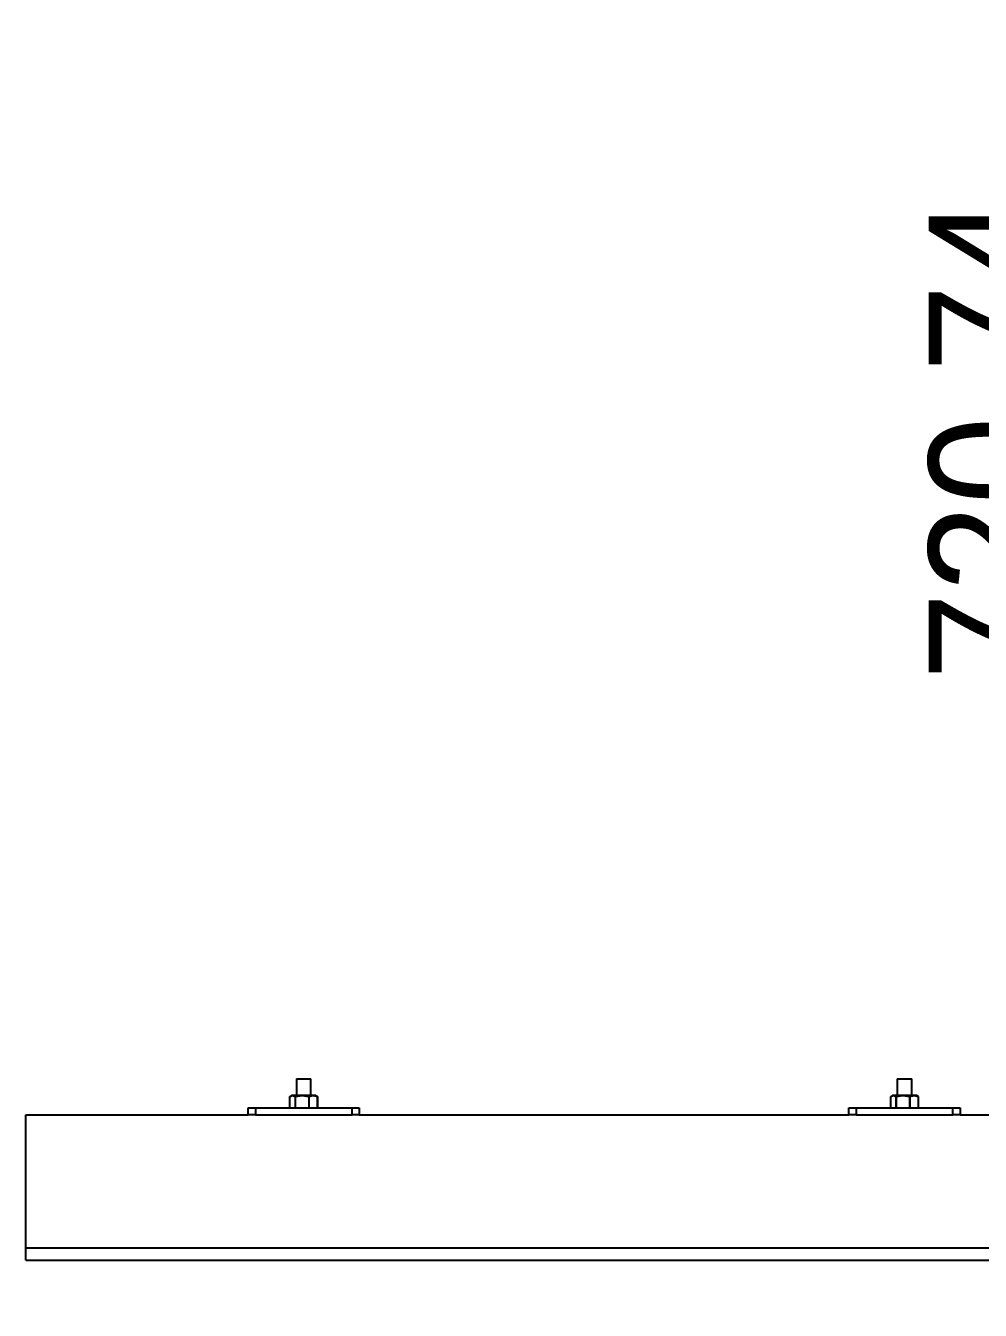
# Model space of a CAD drawing. Header units: millimetres. Extents: x 3916 to 10869, y 6515 to 11511.
# Drawn here: x 6322 to 6717, y 8825 to 9356 of the extents above; entities that cross this region are included whole.
import ezdxf

# ---------------------------------------------------------------- set-up
doc = ezdxf.new("R2010")
doc.units = ezdxf.units.MM
doc.header["$LTSCALE"] = 50
doc.header["$PDSIZE"] = -1
doc.layers.add('dim', color=4, linetype='Continuous', lineweight=18)
doc.styles.add('SLDTEXTSTYLE0', font='GULIM.TTC')
doc.dimstyles.new('ISO-25', dxfattribs={"dimtxt": 2.5, "dimasz": 2.5, "dimexe": 1.25, "dimexo": 0.625, "dimtad": 1, "dimtxsty": 'SLDTEXTSTYLE0', "dimcen": 2.5, "dimadec": 0, "dimazin": 0, "dimtfac": 1, "dimtmove": 0, "dimatfit": 3, "dimfxl": 0, "dimarcsym": 0})

# ---------------------------------------------------------------- blocks, each defined once
blk = doc.blocks.new('*D27')
at = {"layer": 'Defpoints', "color": 0}
for p in [(6767.68, 9545.79), (7076.31, 9545.79), (7009.71, 8825.05)]:
    blk.add_point(p, dxfattribs=at)
at = {"layer": 'dim', "color": 0, "lineweight": -2, "ltscale": 2}
for p, q in [((7063.81, 9545.79), (6742.68, 9545.79)), ((6767.68, 8875.05), (6767.68, 9495.79)), ((6997.21, 8825.05), (6742.68, 8825.05))]:
    blk.add_line(p, q, dxfattribs=at)
at = {"layer": 'dim', "color": 0}
for points in [[(6776.01, 9495.79), (6759.34, 9495.79), (6767.68, 9545.79)], [(6759.34, 8875.05), (6776.01, 8875.05), (6767.68, 8825.05)]]:
    blk.add_solid(points, dxfattribs=at)
at = {"layer": 'dim', "color": 0, "insert": (6725.43, 9185.42), "char_height": 50, "attachment_point": 5, "rotation": 90, "style": 'SLDTEXTSTYLE0'}
blk.add_mtext('720,74', dxfattribs=at)

msp = doc.modelspace()

# ---------------------------------------------------------------- linework, layer by layer
at = {"color": 7, "linetype": 'Continuous', "lineweight": 25}
for p, q in [((6434.309, 8920.787), (6434.309, 8913.787)), ((6434.309, 8920.787), (6440.309, 8920.787)), ((6440.309, 8913.787), (6440.309, 8920.787)), ((6682.809, 8920.787), (6682.809, 8913.787)), ((6682.809, 8920.787), (6688.809, 8920.787)), ((6688.809, 8913.787), (6688.809, 8920.787)), ((6431.603, 8913.354), (6432.691, 8913.787)), ((6431.603, 8908.787), (6431.603, 8913.354)), ((6432.309, 8913.787), (6431.861, 8913.528)), ((6432.691, 8913.787), (6432.309, 8913.787)), ((6432.691, 8913.787), (6433.778, 8913.354)), ((6436.659, 8913.787), (6432.691, 8913.787)), ((6433.843, 8913.354), (6433.778, 8913.354)), ((6433.778, 8913.354), (6433.778, 8908.787)), ((6433.843, 8913.354), (6436.659, 8913.787)), ((6433.843, 8908.787), (6433.843, 8913.354)), ((6436.659, 8913.787), (6439.474, 8913.354)), ((6441.277, 8913.787), (6436.659, 8913.787)), ((6439.474, 8913.354), (6439.474, 8908.787)), ((6439.55, 8913.354), (6439.474, 8913.354)), ((6439.55, 8913.354), (6441.277, 8913.787)), ((6439.55, 8908.787), (6439.55, 8913.354)), ((6441.277, 8913.787), (6443.005, 8913.354)), ((6442.309, 8913.787), (6441.277, 8913.787)), ((6442.758, 8913.528), (6442.309, 8913.787)), ((6443.016, 8913.354), (6442.724, 8913.47)), ((6443.005, 8913.354), (6443.005, 8908.787)), ((6443.016, 8913.354), (6443.005, 8913.354)), ((6443.016, 8908.787), (6443.016, 8913.354)), ((6680.103, 8913.354), (6681.191, 8913.787)), ((6680.103, 8908.787), (6680.103, 8913.354)), ((6680.809, 8913.787), (6680.361, 8913.528)), ((6681.191, 8913.787), (6680.809, 8913.787)), ((6681.191, 8913.787), (6682.278, 8913.354)), ((6685.159, 8913.787), (6681.191, 8913.787)), ((6682.343, 8913.354), (6682.278, 8913.354)), ((6682.278, 8913.354), (6682.278, 8908.787)), ((6682.343, 8913.354), (6685.159, 8913.787)), ((6682.343, 8908.787), (6682.343, 8913.354)), ((6685.159, 8913.787), (6687.974, 8913.354)), ((6689.777, 8913.787), (6685.159, 8913.787)), ((6687.974, 8913.354), (6687.974, 8908.787)), ((6688.05, 8913.354), (6687.974, 8913.354)), ((6688.05, 8913.354), (6689.777, 8913.787)), ((6688.05, 8908.787), (6688.05, 8913.354)), ((6689.777, 8913.787), (6691.505, 8913.354)), ((6690.809, 8913.787), (6689.777, 8913.787)), ((6691.258, 8913.528), (6690.809, 8913.787)), ((6691.516, 8913.354), (6691.224, 8913.47)), ((6691.505, 8913.354), (6691.505, 8908.787)), ((6691.516, 8913.354), (6691.505, 8913.354)), ((6691.516, 8908.787), (6691.516, 8913.354)), ((6322.309, 8905.787), (6414.309, 8905.787)), ((6322.309, 8850.787), (6322.309, 8905.787)), ((6414.309, 8905.787), (6414.309, 8908.787)), ((6414.309, 8908.787), (6417.309, 8908.787)), ((6417.309, 8905.787), (6414.309, 8905.787)), ((6417.309, 8908.787), (6417.309, 8905.787)), ((6417.309, 8908.787), (6457.309, 8908.787)), ((6417.309, 8905.787), (6457.309, 8905.787)), ((6457.309, 8905.787), (6457.309, 8908.787)), ((6457.309, 8908.787), (6460.309, 8908.787)), ((6460.309, 8905.787), (6457.309, 8905.787)), ((6460.309, 8908.787), (6460.309, 8905.787)), ((6460.309, 8905.787), (6662.809, 8905.787)), ((6662.809, 8905.787), (6662.809, 8908.787)), ((6662.809, 8908.787), (6665.809, 8908.787)), ((6665.809, 8905.787), (6662.809, 8905.787)), ((6665.809, 8908.787), (6665.809, 8905.787)), ((6665.809, 8908.787), (6705.809, 8908.787)), ((6665.809, 8905.787), (6705.809, 8905.787)), ((6705.809, 8905.787), (6705.809, 8908.787)), ((6705.809, 8908.787), (6708.809, 8908.787)), ((6708.809, 8905.787), (6705.809, 8905.787)), ((6708.809, 8908.787), (6708.809, 8905.787)), ((6708.809, 8905.787), (7443.809, 8905.787)), ((6322.309, 8845.787), (6322.309, 8850.787)), ((6972.128, 8850.787), (6322.309, 8850.787)), ((6322.309, 8845.787), (6973.781, 8845.787))]:
    msp.add_line(p, q, dxfattribs=at)

# ---------------------------------------------------------------- dimensions: what is measured, and where the dimension line sits
at = {"layer": 'dim', "ltscale": 2}
dim = msp.add_linear_dim(base=(6767.678, 9545.787), p1=(7009.706, 8825.045), p2=(7076.309, 9545.787), angle=90, dimstyle='ISO-25', override={"dimscale": 20}, dxfattribs=at)
dim.commit()
dim.dimension.update_dxf_attribs({"geometry": '*D27', "text_midpoint": (6725.428, 9185.416)})

doc.saveas('drawing.dxf')
